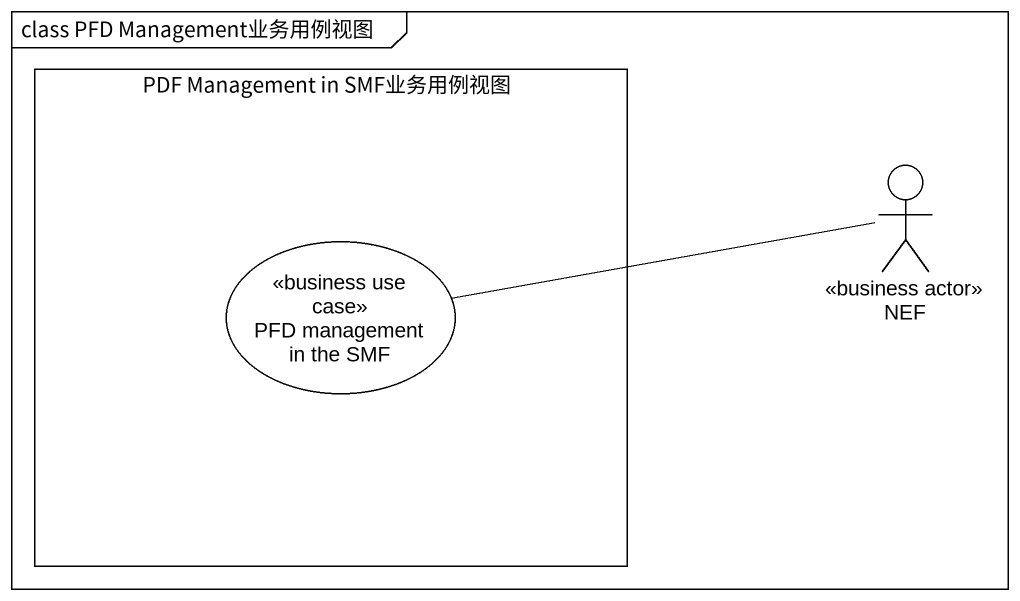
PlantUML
@startuml
mainframe class PFD Management业务用例视图
rectangle "PDF Management in SMF业务用例视图" as PDF_Management_in_SMF业务用例视图 {
  usecase "PFD management in the SMF" as PFD_management_in_the_SMF <<business use case>>
}
actor NEF <<business actor>>
NEF -left- PFD_management_in_the_SMF
@enduml
